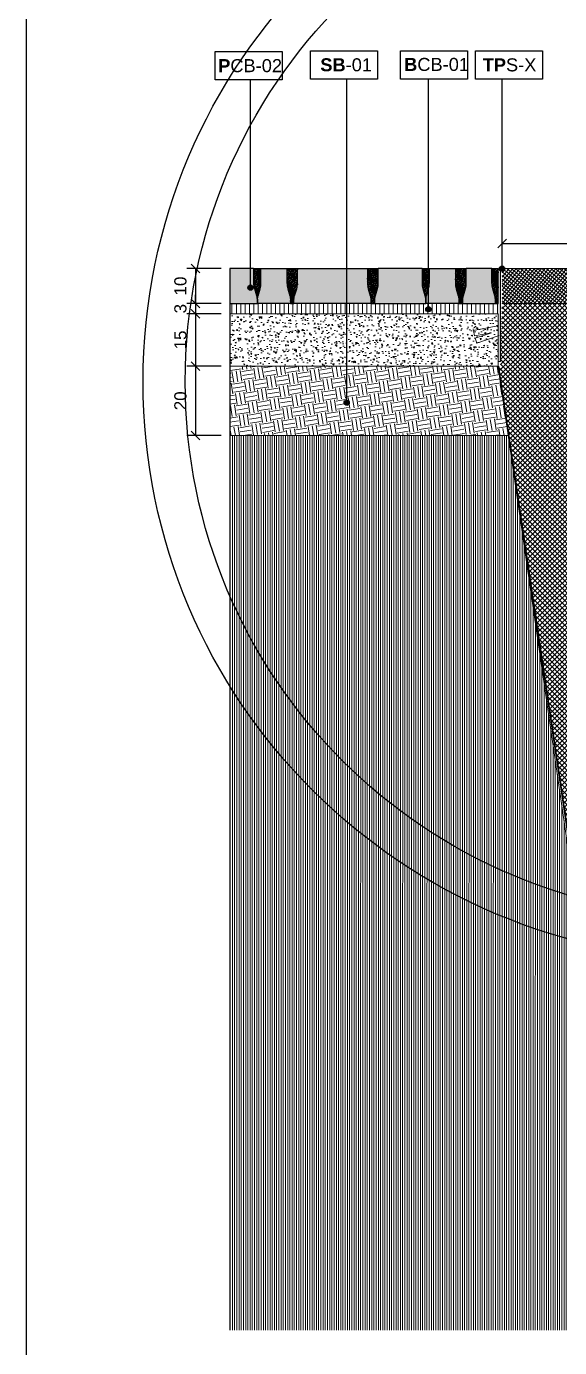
# Model space of a CAD drawing. Header units: metres. Extents: x -325 to 301, y -147 to 149.
# Drawn here: x 62.234 to 63.766, y 18.959 to 22.757 of the extents above; entities that cross this region are included whole.
import ezdxf

# ---------------------------------------------------------------- set-up
doc = ezdxf.new("R2010")
doc.units = ezdxf.units.M
doc.linetypes.add('ACAD_ISO03W100', pattern=[30, 12, -18])
doc.layers.get('Defpoints').update_dxf_attribs({"lineweight": 13})
doc.layers.add('-aux', color=50, linetype='Continuous', plot=False)
doc.layers.add('-AUX_MON', color=3, linetype='Continuous', plot=False)
doc.layers.add('0-TX-1_25', color=7, linetype='Continuous', true_color=0x3f4f7f)
doc.layers.add('EIT_3 TR sorra', color=7, linetype='Continuous', true_color=0xd8ceb0)
for name, color, linetype in [('02-L-Geotextile', 32, 'Continuous'), ('1-L- kodolé', 7, 'Continuous'), ('1-SECCIÓ', 1, 'Continuous'), ('A-KEYPLAN_HATCH', 7, 'Continuous'), ('A_TEXT_2', 7, 'Continuous'), ('EIT_3 TR terra vegetal', 45, 'Continuous')]:
    doc.layers.add(name, color=color, linetype=linetype)
for name, color, linetype, lineweight, true_color in [('03-TR-Paviment_05_Open Joint Precast Pavements', 7, 'Continuous', 5, 0xb3b3b3), ('3-TR sorra granitica', 7, 'Continuous', 0, 0xf2dac9), ('3-TR tot_u', 7, 'Continuous', 5, 0x787878)]:
    doc.layers.add(name, color=color, linetype=linetype, lineweight=lineweight, true_color=true_color)
for name, color, linetype, lineweight in [('1-CM', 7, 'Continuous', 0), ('2-metall', 5, 'Continuous', 0), ('3-TR Seleccionat', 44, 'Continuous', 0), ('3-TR Tot-u', 37, 'Continuous', 0), ('3-TR-recebo', 252, 'Continuous', 0)]:
    doc.layers.add(name, color=color, linetype=linetype, lineweight=lineweight)
doc.styles.get("Standard").update_dxf_attribs({"font": 'arial.ttf'})
doc.dimstyles.new('ISO-25', dxfattribs={"dimtxt": 0.1, "dimasz": 0.1, "dimexe": 0.1, "dimexo": 0.1, "dimgap": 0.1, "dimtad": 1, "dimdec": 0, "dimlfac": 100, "dimzin": 9, "dimtxsty": 'Standard', "dimblk": 'OBLIQUE', "dimcen": 0.1, "dimadec": 0, "dimazin": 0, "dimtfac": 1, "dimtdec": 0, "dimtmove": 0, "dimatfit": 3, "dimldrblk": 'OBLIQUE', "dimfxl": 1, "dimarcsym": 0})
pattern_1 = [(44.43254572231508, (41.79200925026089, -17.5875497860834), (0.001875725221223454, 0.006618718369032534), [0.008532812500000079, -0.001706562500000016, 0, -0.001706562500000016])]

# ---------------------------------------------------------------- blocks, each defined once
blk = doc.blocks.new('hatch keyplan 2')
at = {"layer": 'A-KEYPLAN_HATCH'}
blk.add_lwpolyline([(0, 0.005476596624248486), (0.012874798693294, 0.005476596623793739), (0.012874798693294, -2.273736754432321e-13), (0, 0)], close=True, dxfattribs=at)
blk = doc.blocks.new('hatch keyplan')
at = {"layer": 'A-KEYPLAN_HATCH'}
blk.add_blockref('hatch keyplan 2', (1.430579833341536, 0.8521467901477053), dxfattribs=at)
blk = doc.blocks.new('PCB03')
at = {"layer": 'A-KEYPLAN_HATCH'}
blk.add_blockref('hatch keyplan', (-1.42957983326266, -0.8521467901535917), dxfattribs=at)
at = {"layer": 'A_TEXT_2', "insert": (0.0002022692309803231, 0.0039881901570753), "char_height": 0.0025, "attachment_point": 1}
blk.add_mtext_dynamic_manual_height_columns('\\pi0.00139;{\\fArial|b1|i0|c0|p34;P}CB-02', width=0.01456192034901793, gutter_width=0.015, heights=[0], dxfattribs=at)
blk = doc.blocks.new('B-CB01')
at = {"layer": 'A-KEYPLAN_HATCH'}
blk.add_blockref('hatch keyplan', (-1.430579833341536, -0.8521467901477052), dxfattribs=at)
at = {"layer": 'A_TEXT_2', "insert": (-0.0007977308478921419, 0.004105509799023688), "char_height": 0.0025, "attachment_point": 1}
blk.add_mtext_dynamic_manual_height_columns('\\pi0.00152;{\\fArial|b1|i0|c0|p34;B}CB-01', width=0.01456192034901793, gutter_width=0.015, heights=[0], dxfattribs=at)
blk = doc.blocks.new('SB-01')
at = {"layer": 'A-KEYPLAN_HATCH'}
blk.add_blockref('hatch keyplan', (-1.430579833341536, -0.8521467901477053), dxfattribs=at)
at = {"layer": 'A_TEXT_2', "insert": (-0.0007977307988561444, 0.004032374434375541), "char_height": 0.0025, "attachment_point": 1}
blk.add_mtext_dynamic_manual_height_columns('\\pi0.00271;{\\fArial|b1|i0|c0|p34;SB}-01', width=0.01456192034901793, gutter_width=0.015, heights=[0], dxfattribs=at)
blk = doc.blocks.new('_Oblique')
at = {"color": 0, "lineweight": -2}
blk.add_line((-0.499999999995058, -0.4999999998130015), (0.500000000028669, 0.500000000163238), dxfattribs=at)
blk = doc.blocks.new('*D118')
at = {"layer": '0-TX-1_25', "color": 0, "lineweight": -2, "transparency": 16777216}
for p, q in [((62.7938302048072, 22.06043023546364), (62.69468914162175, 22.06043023546364)), ((62.71968914162175, 22.06043023546364), (62.71968914162175, 21.96043023461124)), ((62.79383020449148, 21.96043023461124), (62.69468914162175, 21.96043023461124))]:
    blk.add_line(p, q, dxfattribs=at)
at = {"layer": 'Defpoints', "color": 0, "transparency": 16777216}
for p in [(62.8188302048072, 22.06043023546364), (62.71968914162175, 21.96043023461124), (62.81883020449148, 21.96043023461124)]:
    blk.add_point(p, dxfattribs=at)
at = {"layer": '0-TX-1_25', "color": 0, "lineweight": -2, "transparency": 16777216, "xscale": 0.025, "yscale": 0.025, "zscale": 0.025}
for p, rotation in [((62.71968914162175, 22.06043023546364), 90), ((62.71968914162175, 21.96043023461124), 270)]:
    blk.add_blockref('_Oblique', p, dxfattribs=dict(at, rotation=rotation))
at = {"layer": '0-TX-1_25', "color": 0, "transparency": 16777216, "insert": (62.67681908705148, 22.01043023503742), "char_height": 0.035, "attachment_point": 5, "rotation": 90}
blk.add_mtext('10', dxfattribs=at)
blk = doc.blocks.new('*D119')
at = {"layer": '0-TX-1_25', "color": 0, "lineweight": -2, "transparency": 16777216}
for p, q in [((62.7938302048072, 21.96043023461124), (62.69468914160359, 21.96043023461124)), ((62.71968914160359, 21.96043023461124), (62.71968914160359, 21.98543023461124)), ((62.71968914160359, 21.96043023461124), (62.71968914160359, 21.93043043128231)), ((62.79383019713621, 21.93043043128231), (62.69468914160359, 21.93043043128231)), ((62.71968914160359, 21.93043043128231), (62.71968914160359, 21.90543043128232))]:
    blk.add_line(p, q, dxfattribs=at)
at = {"layer": 'Defpoints', "color": 0, "transparency": 16777216}
for p in [(62.8188302048072, 21.96043023461124), (62.71968914160359, 21.93043043128231), (62.81883019713621, 21.93043043128231)]:
    blk.add_point(p, dxfattribs=at)
at = {"layer": '0-TX-1_25', "color": 0, "lineweight": -2, "transparency": 16777216, "xscale": 0.025, "yscale": 0.025, "zscale": 0.025}
for p, rotation in [((62.71968914160359, 21.96043023461124), 270), ((62.71968914160359, 21.93043043128231), 90)]:
    blk.add_blockref('_Oblique', p, dxfattribs=dict(at, rotation=rotation))
at = {"layer": '0-TX-1_25', "color": 0, "transparency": 16777216, "insert": (62.67680714978912, 21.94543033294675), "char_height": 0.035, "attachment_point": 5, "rotation": 90}
blk.add_mtext('3', dxfattribs=at)
blk = doc.blocks.new('*D120')
at = {"layer": '0-TX-1_25', "color": 0, "lineweight": -2, "transparency": 16777216}
for p, q in [((62.7938302048072, 21.9304304307614), (62.69468914168393, 21.9304304307614)), ((62.71968914168393, 21.9304304307614), (62.71968914168393, 21.7804297108206)), ((62.79383024305825, 21.7804297108206), (62.69468914168393, 21.7804297108206))]:
    blk.add_line(p, q, dxfattribs=at)
at = {"layer": 'Defpoints', "color": 0, "transparency": 16777216}
for p in [(62.8188302048072, 21.9304304307614), (62.71968914168393, 21.7804297108206), (62.81883024305824, 21.7804297108206)]:
    blk.add_point(p, dxfattribs=at)
at = {"layer": '0-TX-1_25', "color": 0, "lineweight": -2, "transparency": 16777216, "xscale": 0.025, "yscale": 0.025, "zscale": 0.025}
for p, rotation in [((62.71968914168393, 21.9304304307614), 90), ((62.71968914168393, 21.7804297108206), 270)]:
    blk.add_blockref('_Oblique', p, dxfattribs=dict(at, rotation=rotation))
at = {"layer": '0-TX-1_25', "color": 0, "transparency": 16777216, "insert": (62.67681908711366, 21.85543007079098), "char_height": 0.035, "attachment_point": 5, "rotation": 90}
blk.add_mtext('15', dxfattribs=at)
blk = doc.blocks.new('POINT')
at = {"layer": '0-TX-1_25'}
h = blk.add_hatch(dxfattribs=at)
h.set_pattern_fill('ANGLE', color=256)
h.set_pattern_definition([(0, (-83.74681484067048, -12.72584030761209), (0, 6.985), [5.08, -1.905]), (90, (-83.74681484067048, -12.72584030761209), (-6.985, 4.277078946022131e-16), [5.08, -1.905])])
edge = h.paths.add_edge_path()
edge.add_arc((0, 0), 0.0075, 0, 360)
h = blk.add_hatch(color=256, dxfattribs=at)
h.dxf.hatch_style = 1
edge = h.paths.add_edge_path()
edge.add_arc((0, 0), 0.0075, 0, 360)
blk.add_circle((0, 0), 0.0075, dxfattribs=at)
blk = doc.blocks.new('*D2142')
at = {"layer": '0-TX-1_25', "color": 0, "lineweight": -2, "transparency": 16777216}
for p, q in [((63.6004471002901, 22.08543023154279), (63.6004471002901, 22.15725537229624)), ((64.86594710147453, 22.08543023154279), (64.86594710147453, 22.15725537229624)), ((63.6004471002901, 22.13225537229624), (64.86594710147453, 22.13225537229624))]:
    blk.add_line(p, q, dxfattribs=at)
at = {"layer": 'Defpoints', "color": 0, "transparency": 16777216}
for p in [(64.86594710147453, 22.13225537229624), (63.6004471002901, 22.06043023154279), (64.86594710147453, 22.06043023154279)]:
    blk.add_point(p, dxfattribs=at)
at = {"layer": '0-TX-1_25', "color": 0, "lineweight": -2, "transparency": 16777216, "xscale": 0.025, "yscale": 0.025, "zscale": 0.025, "rotation": 180}
blk.add_blockref('_Oblique', (63.6004471002901, 22.13225537229624), dxfattribs=at)
at = {"layer": '0-TX-1_25', "color": 0, "lineweight": -2, "transparency": 16777216, "xscale": 0.025, "yscale": 0.025, "zscale": 0.025}
blk.add_blockref('_Oblique', (64.86594710147453, 22.13225537229624), dxfattribs=at)
at = {"layer": '0-TX-1_25', "color": 0, "transparency": 16777216, "insert": (64.23319710088231, 22.17610428089106), "char_height": 0.035, "attachment_point": 5}
blk.add_mtext('%%C150/200/300 cm', dxfattribs=at)
blk = doc.blocks.new('PROFIL 150x1')
at = {"layer": '2-metall'}
blk.add_hatch(color=256, dxfattribs=at).paths.add_polyline_path([(-0.001601699274027979, 0.1500914678908742), (-0.0015560155734331, 0.003040451556444168), (-0.001541800043458608, -0.04672571921701518), (-0.006541800397352304, -0.04672571898417743), (-0.006601699627927005, 0.1500914678908956)])
blk.add_line((-0.006556021049611616, 2.32823538226512e-10), (-0.006556021049611616, 2.32823538226512e-10), dxfattribs=at)
for points in [[(-0.006541800397352304, -0.04672571898417743), (-0.001541800043458608, -0.04672571921701518), (-0.006541800397352304, -0.04672571898417743), (-0.006601699627927005, 0.1500914678908956), (-0.001601699274027979, 0.1500914678908742)], [(-0.0008637240705837712, 0.02882705953712161), (0.0511783968806423, 0.01924550171284523), (0.04907760591341059, 0.007835078885953806), (0.0130003770147642, 0.01447731517296091), (0.04728103350244339, 0.002497628843819655), (0.0437456612100604, -0.007619071064567606), (-0.003682120152738833, 0.008339710580607118)]]:
    blk.add_lwpolyline(points, dxfattribs=at)
blk = doc.blocks.new('*D2828')
at = {"layer": '0-TX-1_25', "color": 0, "lineweight": -2, "transparency": 16777216}
for p, q in [((62.79383020480721, 21.78042971082059), (62.69468914168402, 21.78042971082059)), ((62.71968914168401, 21.78042971082059), (62.71968914168401, 21.5804297108206)), ((62.79383025580835, 21.5804297108206), (62.69468914168402, 21.5804297108206))]:
    blk.add_line(p, q, dxfattribs=at)
at = {"layer": 'Defpoints', "color": 0, "transparency": 16777216}
for p in [(62.81883020480721, 21.78042971082059), (62.71968914168401, 21.5804297108206), (62.81883025580835, 21.5804297108206)]:
    blk.add_point(p, dxfattribs=at)
at = {"layer": '0-TX-1_25', "color": 0, "lineweight": -2, "transparency": 16777216, "xscale": 0.025, "yscale": 0.025, "zscale": 0.025}
for p, rotation in [((62.71968914168401, 21.78042971082059), 90), ((62.71968914168401, 21.5804297108206), 270)]:
    blk.add_blockref('_Oblique', p, dxfattribs=dict(at, rotation=rotation))
at = {"layer": '0-TX-1_25', "color": 0, "transparency": 16777216, "insert": (62.67681908711375, 21.68042971082057), "char_height": 0.035, "attachment_point": 5, "rotation": 90}
blk.add_mtext('20', dxfattribs=at)

msp = doc.modelspace()

# ---------------------------------------------------------------- hatches: boundary and pattern name
at = {"layer": '03-TR-Paviment_05_Open Joint Precast Pavements'}
h = msp.add_hatch(color=256, dxfattribs=at)
h.dxf.hatch_style = 1
h.paths.add_polyline_path([(62.88775932299299, 22.01846088298458), (62.88775932392431, 22.05958615678225), (62.88696211645706, 22.05958615724791), (62.88696211692272, 22.06043023445505), (62.81883020480717, 22.06043023546363), (62.81883020480717, 21.96043023461123), (62.89709605983796, 21.96043023436413, 0.112806724502897), (62.89591937689251, 21.98197090055202), (62.88997273803113, 22.00271063450115, -0.06992253046450912)])
h = msp.add_hatch(color=256, dxfattribs=at)
h.dxf.hatch_style = 1
edge = h.paths.add_edge_path()
edge.add_line((62.89779476285307, 21.96043023482758), (62.89779476145608, 21.96862601318259))
edge.add_arc((62.94621232473107, 21.96862601215219), 0.04841756327498815, 164.000979654272, 179.9999987806614, ccw=False)
edge.add_line((62.8996701475638, 21.98197090548325), (62.90561678842036, 22.0027106405874))
edge.add_arc((62.8506856161949, 22.01846088141977), 0.05714458651824073, 344.0009824426762, 360.0000015689578)
edge.add_line((62.90783020271314, 22.01846088298458), (62.9078302031788, 22.05958615724791))
edge.add_line((62.9078302031788, 22.05958615724791), (62.90862740831776, 22.05958615817923))
edge.add_line((62.90862740831776, 22.05958615817923), (62.90862740738643, 22.06043023398939))
edge.add_line((62.90862740738643, 22.06043023398939), (62.98192520229472, 22.06043023445505))
edge.add_line((62.98192520229472, 22.06043023445505), (62.98192520229472, 22.05958615631658))
edge.add_line((62.98192520229472, 22.05958615631658), (62.98272240836499, 22.0595861609732))
edge.add_line((62.98272240836499, 22.0595861609732), (62.98272240743367, 22.01846088345025))
edge.add_arc((63.03986699560868, 22.0184608816526), 0.05714458817501369, 179.9999981975956, 195.9990173238789)
edge.add_line((62.98493582172645, 22.0027106405874), (62.99088246165169, 21.9819709012923))
edge.add_arc((62.94434029584904, 21.96862601124783), 0.04841755144470695, 1.1874292908942152e-06, 15.999020313817823, ccw=False)
edge.add_line((62.99275784729375, 21.96862601225126), (62.99275784636242, 21.96043023389626))
edge.add_line((62.99275784636242, 21.96043023389626), (62.89779476285307, 21.96043023482758))
h = msp.add_hatch(color=256, dxfattribs=at)
h.dxf.hatch_style = 1
edge = h.paths.add_edge_path()
edge.add_line((63.00275784800155, 21.96043023389626), (63.00275784707023, 21.96862601271692))
edge.add_arc((63.05117540514205, 21.96862601264482), 0.04841755807181869, 164.000980788278, 179.9999999146681, ccw=False)
edge.add_line((63.00463323271228, 21.98197090362061), (63.01057987310318, 22.00271063872475))
edge.add_arc((62.95564869471627, 22.018460883802), 0.05714459361101382, 344.0009800541356, 359.9999991804183)
edge.add_line((63.01279328832729, 22.01846088298458), (63.01279328832729, 22.05958615724791))
edge.add_line((63.01279328832729, 22.05958615724791), (63.01359049346624, 22.05958615724791))
edge.add_line((63.01359049346624, 22.05958615724791), (63.01359049346624, 22.06043023305807))
edge.add_line((63.01359049346624, 22.06043023305807), (63.21316194277583, 22.06043023398939))
edge.add_line((63.21316194277583, 22.06043023398939), (63.21316194277583, 22.05958615678225))
edge.add_line((63.21316194277583, 22.05958615678225), (63.21395914838044, 22.05958616050754))
edge.add_line((63.21395914838044, 22.05958616050754), (63.21395914791478, 22.01846088391591))
edge.add_arc((63.27110373917052, 22.01846087999582), 0.05714459125574236, 179.9999960695394, 195.9990151958225)
edge.add_line((63.2161725617419, 22.00271064012173), (63.22211920166714, 21.98197090082664))
edge.add_arc((63.17557703420771, 21.96862601054934), 0.04841755310148652, 9.119049195760454e-07, 15.999020038293224, ccw=False)
edge.add_line((63.22399458730919, 21.96862601131994), (63.22399458730919, 21.96043023296494))
edge.add_line((63.22399458730919, 21.96043023296494), (63.00275784800155, 21.96043023389626))
h = msp.add_hatch(color=256, dxfattribs=at)
h.dxf.hatch_style = 1
edge = h.paths.add_edge_path()
edge.add_line((63.38155662896438, 21.96043023110229), (63.38155662896438, 21.96862600992296))
edge.add_arc((63.33313907563006, 21.96862600749558), 0.04841755333431769, 2.872484767749733e-06, 15.999021998873)
edge.add_line((63.37968124285666, 21.98197089942965), (63.37373460339708, 22.00271063546512))
edge.add_arc((63.42866578248248, 22.01846087557204), 0.05714459291252155, 179.9999958360929, 195.9990149623758, ccw=False)
edge.add_line((63.37152118956996, 22.01846087972496), (63.37152119050128, 22.05958615352262))
edge.add_line((63.37152119050128, 22.05958615352262), (63.37072398303403, 22.05958615398828))
edge.add_line((63.37072398303403, 22.05958615398828), (63.37072398349969, 22.06043023119543))
edge.add_line((63.37072398349969, 22.06043023119543), (63.24489811178623, 22.06043023305807))
edge.add_line((63.24489811178623, 22.06043023305807), (63.24489811318321, 22.05958615398828))
edge.add_line((63.24489811318321, 22.05958615398828), (63.24410090711294, 22.05958615864489))
edge.add_line((63.24410090711294, 22.05958615864489), (63.24410090711294, 22.01846088205326))
edge.add_arc((63.18695631823943, 22.01846088522595), 0.05714458887350569, 344.000977692632, 359.99999681891524, ccw=False)
edge.add_line((63.24188749142317, 22.00271063919041), (63.23594085242925, 21.98197090082664))
edge.add_arc((63.28248302273659, 21.96862600677012), 0.04841755688070742, 164.0009765915965, 179.9999957179843)
edge.add_line((63.23406546585588, 21.96862601038862), (63.23406546632154, 21.96043023156795))
edge.add_line((63.23406546632154, 21.96043023156795), (63.38155662896438, 21.96043023110229))
h = msp.add_hatch(color=256, dxfattribs=at)
h.dxf.hatch_style = 1
edge = h.paths.add_edge_path()
edge.add_line((63.38155662896438, 21.96043022970531), (63.38155662896438, 21.96862600992296))
edge.add_arc((63.42997418869297, 21.96862601008368), 0.04841755972859829, 164.0009810638025, 180.0000001901923, ccw=False)
edge.add_line((63.38343201460643, 21.9819709012923), (63.38937865406601, 22.00271063546512))
edge.add_arc((63.33444747710305, 22.01846087865276), 0.05714459172140343, 344.0009814818517, 360.0000006081346)
edge.add_line((63.39159206882445, 22.01846087925929), (63.39159206975577, 22.05958615398828))
edge.add_line((63.39159206975577, 22.05958615398828), (63.39238927442906, 22.05958615398828))
edge.add_line((63.39238927442906, 22.05958615398828), (63.39238927489473, 22.06043022979844))
edge.add_line((63.39238927489473, 22.06043022979844), (63.46568706887169, 22.06043023072976))
edge.add_line((63.46568706887169, 22.06043023072976), (63.46568706887169, 22.05958615352262))
edge.add_line((63.46568706887169, 22.05958615352262), (63.46648427401064, 22.05958615631658))
edge.add_line((63.46648427401064, 22.05958615631658), (63.4664842744763, 22.01846087925929))
edge.add_arc((63.52362885957059, 22.01846087958409), 0.05714458509429221, 180.000000325652, 195.9990194519336)
edge.add_line((63.46869768923474, 22.00271063732777), (63.47464432915999, 21.98197089803267))
edge.add_arc((63.42810216004377, 21.96862600752254), 0.0484175547582661, 6.363804914144566e-07, 15.999019762768683, ccw=False)
edge.add_line((63.47651971480204, 21.96862600806031), (63.47651971387072, 21.96043022970531))
edge.add_line((63.47651971387072, 21.96043022970531), (63.38155662896438, 21.96043022970531))
h = msp.add_hatch(color=256, dxfattribs=at)
h.dxf.hatch_style = 1
edge = h.paths.add_edge_path()
edge.add_line((63.5814827990192, 21.96043022970531), (63.58148279948486, 21.96862601131994))
edge.add_arc((63.53306524330264, 21.96862601267178), 0.04841755618221556, 359.9999984002807, 375.9990175266685)
edge.add_line((63.57960741430847, 21.98197090175796), (63.57366077345191, 22.00271063639644))
edge.add_arc((63.62859194852525, 22.01846088100804), 0.05714459029745467, 180.000001286475, 195.9990204127581, ccw=False)
edge.add_line((63.5714473582278, 22.01846087972496), (63.5714473582278, 22.05958615398828))
edge.add_line((63.5714473582278, 22.05958615398828), (63.57065015215753, 22.0595861549196))
edge.add_line((63.57065015215753, 22.0595861549196), (63.57065015308885, 22.06043023166109))
edge.add_line((63.57065015308885, 22.06043023166109), (63.4973523577149, 22.06043023072976))
edge.add_line((63.4973523577149, 22.06043023072976), (63.49735235957755, 22.05958615259129))
edge.add_line((63.49735235957755, 22.05958615259129), (63.49655515397293, 22.05958615631658))
edge.add_line((63.49655515397293, 22.05958615631658), (63.4965551544386, 22.01846087925929))
edge.add_arc((63.43941056579792, 22.0184608807752), 0.05714458864067497, 344.00097935379506, 359.9999984800783, ccw=False)
edge.add_line((63.49434173921449, 22.00271063639644), (63.48839509882359, 21.98197089849833))
edge.add_arc((63.53493727029507, 21.96862601272571), 0.04841755571655446, 164.000986394491, 180.0000055208787)
edge.add_line((63.48651971457852, 21.96862600806031), (63.48651971457852, 21.96043022970531))
edge.add_line((63.48651971457852, 21.96043022970531), (63.5814827990192, 21.96043022970531))
at = {"layer": '3-TR Seleccionat'}
h = msp.add_hatch(dxfattribs=at)
h.set_pattern_fill('ANSI31', color=256, scale=0.002, angle=225, style=0)
h.set_pattern_definition([(270, (441139.7760177886, -650815.0060031248), (-0.00635, -1.734723475976807e-18), [])])
h.paths.add_polyline_path([(64.8079300394395, 19.00873812584505), (64.60834199929445, 19.96043023154279), (63.85255220055002, 19.96043023154279), (63.61945598668057, 21.58042991498475), (62.81883020480718, 21.58042971085115), (62.81883020480723, 19.0087381265639)])
h.paths.add_polyline_path([(64.84231306043449, 21.58043021274953), (64.60834199929445, 19.96043023154279), (64.80920793470463, 19.00873812625365), (65.81883016015794, 19.0087381261553), (65.81883024945647, 21.58043043076142)])
at = {"layer": '3-TR sorra granitica'}
h = msp.add_hatch(dxfattribs=at)
h.set_pattern_fill('LINE', color=256, scale=0.09999999999999998, angle=54.35352778411538, style=0)
h.set_pattern_definition([(90.00000002286349, (86.08728029368771, 230.1160788011444), (-0.0125, -4.988090669677536e-12), [])])
h.paths.add_polyline_path([(63.58972873320999, 21.93043023735067), (63.58944709761394, 21.96043040945057), (62.81883020480723, 21.96043043152387), (62.81883020480723, 21.9304304307614)])
at = {"layer": '3-TR Tot-u'}
h = msp.add_hatch(dxfattribs=at)
h.set_pattern_fill('EARTH', color=256, scale=0.005, angle=-80.8247561036608)
h.set_pattern_definition([(279.1752438963392, (-119.1684532301447, -20.30317331809101), (0.03640645211205976, -0.02628108149624554), [0.03175, -0.03175]), (279.1752438963392, (-119.1566993175931, -20.30127481110055), (0.03640645211205976, -0.02628108149624554), [0.03175, -0.03175]), (279.1752438963392, (-119.1449454050416, -20.29937630411008), (0.03640645211205976, -0.02628108149624554), [0.03175, -0.03175]), (9.175243896339197, (-119.1403945985276, -20.30266143929711), (0.02628108149624554, 0.03640645211205976), [0.03175, -0.03175]), (9.175243896339197, (-119.1384960915371, -20.31441535184867), (0.02628108149624554, 0.03640645211205976), [0.03175, -0.03175]), (9.175243896339197, (-119.1365975845466, -20.32616926440023), (0.02628108149624554, 0.03640645211205976), [0.03175, -0.03175])])
h.paths.add_polyline_path([(63.61945598668057, 21.58042991498475), (63.58972877146094, 21.78042990740414), (62.81883019206103, 21.78042971082058), (62.81883024305827, 21.58042971082059)])
at = {"layer": '3-TR tot_u'}
h = msp.add_hatch(dxfattribs=at)
h.set_pattern_fill('AR-CONC', color=256, scale=0.0002, angle=90.26641431039367)
h.set_pattern_definition([(140.2664143103937, (-10.456954942572, 1.263287430637931), (0.003018358551071247, 0.03645136258436954), [0.00381, -0.04191]), (85.26641431039367, (-10.456954942572, 1.263287430637931), (-0.03817818106754276, -0.007226282933233686), [0.003048, -0.033528116834]), (190.7178590103937, (-10.45670341337305, 1.266325034433425), (-0.03515982095845395, 0.02922507956224307), [0.00323800176, -0.03561804892000001]), (136.4506143103937, (-10.46711483273901, 1.263240188770155), (0.00815628255818146, 0.05425431968784703), [0.005715, -0.062865]), (186.9019719203937, (-10.46643514797266, 1.267761378037235), (-0.04970546584793135, 0.04725021761608914), [0.004857004628, -0.053427121632]), (81.45056548039366, (-10.46711483273901, 1.263240188770155), (-0.04970546584550613, 0.04725021761879526), [0.004571993414, -0.050291946384]), (111.2664143103937, (-10.46459848113115, 1.268331944320607), (0.02031182351307306, 0.03041765279537408), [0.00381, -0.04191]), (56.2664143103937, (-10.46459848113115, 1.268331944320607), (-0.03689466829018208, 0.01218898497184377), [0.003048, -0.033528]), (161.7178593103937, (-10.46290582916151, 1.270866748719119), (-0.01658284496692729, 0.04260663769872181), [0.003238001759999999, -0.03561798751999998]), (127.7664143103937, (-10.456954942572, 1.263287430637931), (-0.01691369723239765, 0.0005390813352213942), [0, -0.0331216, 0, -0.034036, 0, -0.033655]), (97.76641431039367, (-10.456954942572, 1.263287430637931), (-0.02009803784807661, 0.01327062430379522), [0, -0.0194056, 0, -0.0323596, 0, -0.012827]), (57.76641431039366, (-10.45690226788943, 1.251959153101701), (0.001019642850235293, 0.02712315336894964), [0, -0.0127, 0, -0.039624, 0, -0.052578]), (47.76641431039366, (-10.45687864695554, 1.246879208018193), (-0.005222997154178432, 0.02960187044262312), [0, -0.01651, 0, -0.0263144, 0, -0.037338])])
h.paths.add_polyline_path([(62.81883020480723, 21.9304304312823), (63.56849508330317, 21.93042990198943), (63.58972873320999, 21.93043023735067), (63.5891446099709, 21.78042990725518), (62.81883020480718, 21.78042971082058)])
at = {"layer": '3-TR-recebo'}
h = msp.add_hatch(dxfattribs=at)
h.set_pattern_fill('_USER', color=256, scale=0.007999999999999995, angle=230.5314970636029, style=0, double=1, pattern_type=0)
h.set_pattern_definition([(230.5314970636029, (67.64518486172574, 21.96420995558411), (0.006175793091558681, -0.005085231527694297), []), (320.5314970636028, (67.64518486172574, 21.96420995558411), (0.005085231527694298, 0.00617579309155868), [])])
h.paths.add_polyline_path([(63.6004471002901, 22.06043023154279), (63.6004471002901, 21.96043023154279), (64.86081256095257, 21.96127448737074), (64.86044709955436, 22.06043023154279)])
at = {"layer": 'EIT_3 TR sorra'}
h = msp.add_hatch(dxfattribs=at)
h.set_pattern_fill('ANSI36', color=256, scale=0.00107500000000001, angle=-0.5674542776849184, style=0, double=1)
h.set_pattern_definition(pattern_1)
edge = h.paths.add_edge_path()
edge.add_line((62.89779476099042, 21.96042673771132), (62.89779476192174, 21.96862251606632))
edge.add_arc((62.94621231432557, 21.96862252026594), 0.04841755240382657, 164.0009858435801, 180.0000049696917, ccw=False)
edge.add_line((62.89967014616681, 21.98196740557302), (62.90561678562639, 22.00270714393679))
edge.add_arc((62.85068561031999, 22.01845738689163), 0.05714459006485122, 344.0009812484369, 360.000000374656)
edge.add_line((62.90783020038484, 22.0184573872653), (62.90783019991917, 22.05958615817923))
edge.add_line((62.90783019991917, 22.05958615817923), (62.88775932019902, 22.05958615631658))
edge.add_line((62.88775932019902, 22.05958615631658), (62.88775932252733, 22.01845738679964))
edge.add_arc((62.94490391567258, 22.01845738430348), 0.05714459314525305, 179.9999974972416, 195.9990166235524)
edge.add_line((62.88997273682011, 22.0027071425398), (62.89591937721102, 21.98196740371037))
edge.add_arc((62.84937721780211, 21.96862251625393), 0.04841754458529162, 3.2903921010074555e-07, 15.999019455251073, ccw=False)
edge.add_line((62.89779476238741, 21.96862251653198), (62.89779476145608, 21.96042673724565))
h = msp.add_hatch(dxfattribs=at)
h.set_pattern_fill('ANSI36', color=256, scale=0.00107500000000001, angle=-0.5674542776849184, style=0, double=1)
h.set_pattern_definition(pattern_1)
edge = h.paths.add_edge_path()
edge.add_line((62.99275784729375, 21.96042673584867), (63.00275784520758, 21.96042673584867))
edge.add_line((63.00275784520758, 21.96042673584867), (63.00275784660457, 21.96862251420367))
edge.add_arc((63.051175400898, 21.96862251697934), 0.04841755429343672, 164.0009841585246, 180.0000032846361, ccw=False)
edge.add_line((63.0046332313153, 21.98196740417603), (63.01057987124054, 22.00270714347113))
edge.add_arc((62.95564869901486, 22.01845738430353), 0.05714458651846128, 344.0009824427063, 360.0000015689258)
edge.add_line((63.01279328553332, 22.01845738586832), (63.01279328553332, 22.05958615771356))
edge.add_line((63.01279328553332, 22.05958615771356), (62.98272240650235, 22.05958615678224))
edge.add_line((62.98272240650235, 22.05958615678224), (62.98272240789933, 22.01845738540266))
edge.add_arc((63.0398669993878, 22.01845738313933), 0.05714459148847344, 179.9999977306882, 195.9990168569992)
edge.add_line((62.98493582219211, 22.00270714160848), (62.99088246165169, 21.98196740371037))
edge.add_arc((62.94434030081884, 21.96862251436432), 0.04841754647490105, 2.0140907963650534e-06, 15.999021140302602, ccw=False)
edge.add_line((62.99275784729375, 21.96862251606632), (62.99275784729375, 21.96042673584867))
edge.add_line((62.99275784729375, 21.96042673584867), (63.00275784520758, 21.96042673584867))
h = msp.add_hatch(dxfattribs=at)
h.set_pattern_fill('ANSI36', color=256, scale=0.00107500000000001, angle=-0.5674542776849184, style=0, double=1)
h.set_pattern_definition(pattern_1)
edge = h.paths.add_edge_path()
edge.add_line((63.2240654660794, 21.96042674236793), (63.23406546492456, 21.96042674283359))
edge.add_line((63.23406546492456, 21.96042674283359), (63.23406546539022, 21.96862252072293))
edge.add_arc((63.28248301849253, 21.96862251995221), 0.04841755310231832, 164.0009799618446, 179.9999990879563, ccw=False)
edge.add_line((63.23594085103227, 21.98196741022963), (63.24188749095751, 22.00270714999039))
edge.add_arc((63.186956318499, 22.01845738916601), 0.05714458628563054, 344.0009841038694, 360.0000032300888)
edge.add_line((63.24410090478463, 22.01845739238757), (63.24410090525028, 22.05958615911055))
edge.add_line((63.24410090525028, 22.05958615911055), (63.21403002715063, 22.05958615817923))
edge.add_line((63.21403002715063, 22.05958615817923), (63.21403002715064, 22.01845739192191))
edge.add_arc((63.271174617448, 22.01845739320498), 0.05714459029735509, 180.0000012864607, 195.9990204127719)
edge.add_line((63.21624344237475, 22.0027071485934), (63.22219008136867, 21.98196740976397))
edge.add_arc((63.17564791745509, 21.96862251829548), 0.04841755002128424, 3.423621876663674e-06, 15.999022549835672, ccw=False)
edge.add_line((63.22406546747638, 21.96862252118859), (63.2240654660794, 21.96042674236793))
edge.add_line((63.2240654660794, 21.96042674236793), (63.23406546492456, 21.96042674283359))
h = msp.add_hatch(dxfattribs=at)
h.set_pattern_fill('ANSI36', color=256, scale=0.00107500000000001, angle=-0.5674542776849184, style=0, double=1)
h.set_pattern_definition(pattern_1)
edge = h.paths.add_edge_path()
edge.add_line((63.38155662756739, 21.96042673445169), (63.38155662849871, 21.96862251280669))
edge.add_arc((63.42997418090254, 21.96862251700631), 0.04841755240382657, 164.0009858435801, 180.0000049696917, ccw=False)
edge.add_line((63.38343201274378, 21.98196740231339), (63.38937865220336, 22.00270714067716))
edge.add_arc((63.33444747689695, 22.018457383632), 0.05714459006485122, 344.0009812484369, 360.000000374656)
edge.add_line((63.39159206696181, 22.01845738400567), (63.39159206649606, 22.0595861549196))
edge.add_line((63.39159206649606, 22.0595861549196), (63.37152118677591, 22.05958615305696))
edge.add_line((63.37152118677591, 22.05958615305696), (63.3715211891043, 22.01845738354001))
edge.add_arc((63.42866578224955, 22.01845738104386), 0.05714459314525305, 179.9999974972416, 195.9990166235524)
edge.add_line((63.37373460339708, 22.00270713928018), (63.37968124378799, 21.98196740045074))
edge.add_arc((63.33313908437908, 21.9686225129943), 0.04841754458529162, 3.2903921010074555e-07, 15.999019455251073, ccw=False)
edge.add_line((63.38155662896438, 21.96862251327235), (63.38155662803305, 21.96042673398603))
h = msp.add_hatch(dxfattribs=at)
h.set_pattern_fill('ANSI36', color=256, scale=0.00107500000000001, angle=-0.5674542776849184, style=0, double=1)
h.set_pattern_definition(pattern_1)
edge = h.paths.add_edge_path()
edge.add_line((63.47651971293939, 21.96042673026074), (63.48651971085323, 21.96042672932941))
edge.add_line((63.48651971085323, 21.96042672932941), (63.48651971225021, 21.96862250861574))
edge.add_arc((63.53493726820043, 21.96862251162424), 0.04841755595021633, 164.000984434049, 180.0000035601602, ccw=False)
edge.add_line((63.48839509696094, 21.98196739905376), (63.49434173595486, 22.00270713648621))
edge.add_arc((63.43941056064845, 22.01845737944105), 0.05714459006485122, 344.0009812484369, 360.000000374656)
edge.add_line((63.49655515071331, 22.01845737981472), (63.49655515117898, 22.05958615678224))
edge.add_line((63.49655515117898, 22.05958615678224), (63.46648427261367, 22.05958615585092))
edge.add_line((63.46648427261367, 22.05958615585092), (63.46648427307932, 22.0184573788834))
edge.add_arc((63.5236288664574, 22.01845737804402), 0.05714459337808365, 179.9999991584045, 195.9990182847154)
edge.add_line((63.46869768783776, 22.00270713462356), (63.474644327763, 21.98196739765677))
edge.add_arc((63.4281021636166, 21.96862250784506), 0.04841754978845337, 1.4630419968852948e-06, 15.999020589255679, ccw=False)
edge.add_line((63.47651971340505, 21.9686225090814), (63.47651971293939, 21.96042673026074))
edge.add_line((63.47651971293939, 21.96042673026074), (63.48651971085323, 21.96042672932941))
h = msp.add_hatch(dxfattribs=at)
h.set_pattern_fill('ANSI36', color=256, scale=0.00107500000000001, angle=-0.5674542776849184, style=0, double=1)
h.set_pattern_definition(pattern_1)
edge = h.paths.add_edge_path()
edge.add_line((63.5814827990192, 21.96042672979507), (63.5894470980796, 21.96042673026074))
edge.add_line((63.5894470980796, 21.96042673026074), (63.58944709807959, 22.05958615375544))
edge.add_line((63.58944709807959, 22.05958615375544), (63.57144735915911, 22.0595861542211))
edge.add_line((63.57144735915911, 22.0595861542211), (63.57144735915912, 22.0184573788834))
edge.add_arc((63.62859194448614, 22.01845738086496), 0.05714458532701631, 180.0000019868009, 195.9990211131125)
edge.add_line((63.57366077438323, 22.00270713695187), (63.57960741430847, 21.98196739812244))
edge.add_arc((63.53306525181885, 21.96862250854355), 0.0484175481316738, 1.7385663113600458e-06, 15.999020864780277, ccw=False)
edge.add_line((63.58148279995052, 21.96862251001272), (63.5814827990192, 21.96042672979507))
edge.add_line((63.5814827990192, 21.96042672979507), (63.5894470980796, 21.96042673026074))
at = {"layer": 'EIT_3 TR terra vegetal'}
h = msp.add_hatch(dxfattribs=at)
h.set_pattern_fill('_USER', color=256, scale=0.01, angle=45.00000000000005, style=0, double=1, pattern_type=0)
h.set_pattern_definition([(45.00000000000005, (-205.1398111369926, 53.83832051372156), (-0.007071067811865481, 0.007071067811865469), []), (135.0000000000001, (-205.1398111369926, 53.83832051372156), (-0.00707106781186547, -0.007071067811865481), [])])
h.paths.add_polyline_path([(63.58972877146094, 21.78042990740408), (63.83051917568791, 20.16043023154279), (64.63102789414536, 20.16043023154279), (64.87219005368169, 21.7806082015363), (64.8633631609166, 21.78043021837833), (64.86044709955436, 21.96075119508767), (64.72623388537994, 21.96043023154279), (63.86124338833685, 21.960430231518), (63.6004471002901, 21.96042672909657), (63.5955641365703, 21.78042990889219)])

# ---------------------------------------------------------------- linework, layer by layer
at = {"layer": '-aux'}
msp.add_lwpolyline([(62.23447743480324, 3.456691224966903), (62.23447743480324, 133.4566912249669)], dxfattribs=at)
for points in [[(62.89779476145608, 21.96042673724565), (62.89779476099042, 21.96042673771132), (62.89779476192174, 21.96862251606632, -0.06992251114754273), (62.89967014616681, 21.98196740557302), (62.90561678562639, 22.00270714393679, 0.06992251114800961), (62.90783020038484, 22.0184573872653), (62.90783019991917, 22.05958615817923), (62.88775932019902, 22.05958615631658), (62.88775932252733, 22.01845738679964, 0.0699225111484148), (62.88997273682011, 22.0027071425398), (62.89591937721102, 21.98196740371037, -0.06992251114798485), (62.89779476238741, 21.96862251653198), (62.89779476145608, 21.96042673724565), (62.89779476099042, 21.96042673771132)], [(62.99275784729375, 21.96042673584867), (63.00275784520758, 21.96042673584867), (63.00275784660457, 21.96862251420367, -0.06992251114754273), (63.0046332313153, 21.98196740417603), (63.01057987124054, 22.00270714347113, 0.06992251114800961), (63.01279328553332, 22.01845738586832), (63.01279328553332, 22.05958615771356), (62.98272240650235, 22.05958615678224), (62.98272240789933, 22.01845738540266, 0.0699225111484148), (62.98493582219211, 22.00270714160848), (62.99088246165169, 21.98196740371037, -0.06992251114798485), (62.99275784729375, 21.96862251606632), (62.99275784729375, 21.96042673584867), (63.00275784520758, 21.96042673584867)], [(63.2240654660794, 21.96042674236793), (63.23406546492456, 21.96042674283359), (63.23406546539022, 21.96862252072293, -0.06992251114754273), (63.23594085103227, 21.98196741022963), (63.24188749095751, 22.00270714999039, 0.06992251114800961), (63.24410090478463, 22.01845739238757), (63.24410090525028, 22.05958615911055), (63.21403002715063, 22.05958615817923), (63.21403002715064, 22.01845739192191, 0.0699225111484148), (63.21624344237475, 22.0027071485934), (63.22219008136867, 21.98196740976397, -0.06992251114798485), (63.22406546747638, 21.96862252118859), (63.2240654660794, 21.96042674236793), (63.23406546492456, 21.96042674283359)], [(63.38155662803305, 21.96042673398603), (63.38155662756739, 21.96042673445169), (63.38155662849871, 21.96862251280669, -0.06992251114754273), (63.38343201274378, 21.98196740231339), (63.38937865220336, 22.00270714067716, 0.06992251114800961), (63.39159206696181, 22.01845738400567), (63.39159206649606, 22.0595861549196), (63.37152118677591, 22.05958615305696), (63.3715211891043, 22.01845738354001, 0.0699225111484148), (63.37373460339708, 22.00270713928018), (63.37968124378799, 21.98196740045074, -0.06992251114798485), (63.38155662896438, 21.96862251327235), (63.38155662803305, 21.96042673398603), (63.38155662756739, 21.96042673445169)], [(63.47651971293939, 21.96042673026074), (63.48651971085323, 21.96042672932941), (63.48651971225021, 21.96862250861574, -0.06992251114754273), (63.48839509696094, 21.98196739905376), (63.49434173595486, 22.00270713648621, 0.06992251114800961), (63.49655515071331, 22.01845737981472), (63.49655515117898, 22.05958615678224), (63.46648427261367, 22.05958615585092), (63.46648427307932, 22.0184573788834, 0.0699225111484148), (63.46869768783776, 22.00270713462356), (63.474644327763, 21.98196739765677, -0.06992251114798485), (63.47651971340505, 21.9686225090814), (63.47651971293939, 21.96042673026074), (63.48651971085323, 21.96042672932941)], [(63.5814827990192, 21.96042672979507), (63.5894470980796, 21.96042673026074), (63.58944709807959, 22.05958615375544), (63.57144735915911, 22.0595861542211), (63.57144735915912, 22.0184573788834, 0.0699225111484148), (63.57366077438323, 22.00270713695187), (63.57960741430847, 21.98196739812244, -0.06992251114798485), (63.58148279995052, 21.96862251001272), (63.5814827990192, 21.96042672979507), (63.5894470980796, 21.96042673026074)]]:
    msp.add_lwpolyline(points, format="xyb", dxfattribs=at)
at = {"layer": '-AUX_MON'}
for radius in [1.660836223737217, 1.540138442924032]:
    msp.add_circle((64.23044709992696, 21.73543032151288), radius, dxfattribs=at)
at = {"layer": '0-TX-1_25'}
for points in [[(62.87793837452453, 22.00571144433403), (62.87793837452454, 22.60469294267345)], [(63.15428637519356, 21.67480740853722), (63.15428637519356, 22.60469294267345)], [(63.38876039239208, 21.94364344203038), (63.38876039239209, 22.60469294267345)], [(63.6004471002901, 22.06043023154279), (63.6004471002901, 22.60469294267345)]]:
    msp.add_lwpolyline(points, dxfattribs=at)
at = {"layer": '02-L-Geotextile', "linetype": 'ACAD_ISO03W100', "ltscale": 0.002, "const_width": 0.005}
msp.add_lwpolyline([(63.58972877146094, 21.78042990740414), (63.83051917568792, 20.16043023154279)], dxfattribs=at)
at = {"layer": '1-CM'}
msp.add_line((62.81883020480718, 21.58042971082058), (63.61945598668057, 21.58042991498475), dxfattribs=at)
for points in [[(64.86044709955436, 22.06043023154279), (63.6004471002901, 22.06043023154279)], [(63.58944709761403, 21.96042672914972), (63.58944709761394, 21.96043040945057), (62.81883020480723, 21.96043043152387), (62.81883020480723, 21.9304304307614), (63.58972873320999, 21.93043023735067)], [(62.9078302031788, 21.96043043152387), (63.58944709761394, 21.96043040945057), (63.58944709761403, 21.96042672914972)], [(64.86044709955436, 21.96043023154279), (63.6004471002901, 21.96043023154279)], [(63.56849684588828, 21.93043023959144), (62.81883020480723, 21.9304304312823)], [(63.56849691944187, 21.9304303449052), (62.9078302031788, 21.93043043076143)], [(63.58972873320999, 21.93043023735067), (63.58972877146094, 21.78042990740414)], [(62.81883019206103, 21.78042971082058), (63.58972877146094, 21.78042990740414)], [(63.58972877146094, 21.78042990740414), (63.85255220055002, 19.96043023154279)]]:
    msp.add_lwpolyline(points, dxfattribs=at)
at = {"layer": '1-L- kodolé'}
msp.add_lwpolyline([(62.81883020480718, 21.96043023461123), (62.89779476238741, 21.96043023436192), (62.89779476238741, 21.96862601318259, 0.06992251114875708), (62.89591937627969, 21.98197090268928), (62.88997273682011, 22.00271063872475, -0.0699225111482901), (62.88775932299299, 22.01846088298458), (62.88775932392431, 22.05958615678225), (62.88696211645706, 22.05958615724791), (62.88696211692272, 22.06043023445505), (62.81883020480717, 22.06043023546363)], format="xyb", dxfattribs=at)
for points in [[(62.89779476285307, 21.96043023482758), (62.89779476145608, 21.96862601318259, -0.06992251114875708), (62.8996701475638, 21.98197090548325), (62.90561678842036, 22.0027106405874, 0.0699225111482901), (62.90783020271314, 22.01846088298458), (62.9078302031788, 22.05958615724791), (62.90862740831776, 22.05958615817923), (62.90862740738643, 22.06043023398939), (62.98192520229472, 22.06043023445505), (62.98192520229472, 22.05958615631658), (62.98272240836499, 22.0595861609732), (62.98272240743367, 22.01846088345025, 0.0699225111482901), (62.98493582172645, 22.0027106405874), (62.99088246165169, 21.9819709012923, -0.06992251114875708), (62.99275784729375, 21.96862601225126), (62.99275784636242, 21.96043023389626)], [(63.00275784800155, 21.96043023389626), (63.00275784707023, 21.96862601271692, -0.06992251114875708), (63.00463323271228, 21.98197090362061), (63.01057987310318, 22.00271063872475, 0.0699225111482901), (63.01279328832729, 22.01846088298458), (63.01279328832729, 22.05958615724791), (63.01359049346624, 22.05958615724791), (63.01359049346624, 22.06043023305807), (63.21316194277583, 22.06043023398939), (63.21316194277583, 22.05958615678225), (63.21395914838044, 22.05958616050754), (63.21395914791478, 22.01846088391591, 0.0699225111482901), (63.2161725617419, 22.00271064012173), (63.22211920166714, 21.98197090082664, -0.06992251114875708), (63.22399458730919, 21.96862601131994), (63.22399458730919, 21.96043023296494)], [(63.38155662896438, 21.96043023110229), (63.38155662896438, 21.96862600992296, 0.06992251114875708), (63.37968124285666, 21.98197089942965), (63.37373460339708, 22.00271063546512, -0.0699225111482901), (63.37152118956996, 22.01846087972496), (63.37152119050128, 22.05958615352262), (63.37072398303403, 22.05958615398828), (63.37072398349969, 22.06043023119543), (63.24489811178623, 22.06043023305807), (63.24489811318321, 22.05958615398828), (63.24410090711294, 22.05958615864489), (63.24410090711294, 22.01846088205326, -0.0699225111482901), (63.24188749142317, 22.00271063919041), (63.23594085242925, 21.98197090082664, 0.06992251114875708), (63.23406546585588, 21.96862601038862), (63.23406546632154, 21.96043023156795)], [(63.38155662896438, 21.96043022970531), (63.38155662896438, 21.96862600992296, -0.06992251114875708), (63.38343201460643, 21.9819709012923), (63.38937865406601, 22.00271063546512, 0.0699225111482901), (63.39159206882445, 22.01846087925929), (63.39159206975577, 22.05958615398828), (63.39238927442906, 22.05958615398828), (63.39238927489473, 22.06043022979844), (63.46568706887169, 22.06043023072976), (63.46568706887169, 22.05958615352262), (63.46648427401064, 22.05958615631658), (63.4664842744763, 22.01846087925929, 0.0699225111482901), (63.46869768923474, 22.00271063732777), (63.47464432915999, 21.98197089803267, -0.06992251114875708), (63.47651971480204, 21.96862600806031), (63.47651971387072, 21.96043022970531)], [(63.5814827990192, 21.96043022970531), (63.58148279948486, 21.96862601131994, 0.06992251114875708), (63.57960741430847, 21.98197090175796), (63.57366077345191, 22.00271063639644, -0.0699225111482901), (63.5714473582278, 22.01846087972496), (63.5714473582278, 22.05958615398828), (63.57065015215753, 22.0595861549196), (63.57065015308885, 22.06043023166109), (63.4973523577149, 22.06043023072976), (63.49735235957755, 22.05958615259129), (63.49655515397293, 22.05958615631658), (63.4965551544386, 22.01846087925929, -0.0699225111482901), (63.49434173921449, 22.00271063639644), (63.48839509882359, 21.98197089849833, 0.06992251114875708), (63.48651971457852, 21.96862600806031), (63.48651971457852, 21.96043022970531)]]:
    msp.add_lwpolyline(points, format="xyb", close=True, dxfattribs=at)
at = {"layer": '1-SECCIÓ'}
msp.add_lwpolyline([(62.81883020480717, 22.06043013491043), (62.81883020480723, 19.00873812620448)], dxfattribs=at)

# ---------------------------------------------------------------- block references
at = {"layer": '0-TX-1_25', "xscale": 15, "yscale": 15, "zscale": 15}
for name, p in [('PCB03', (62.76124350221707, 22.60289299238377)), ('SB-01', (63.04981803609573, 22.60469294267515)), ('B-CB01', (63.30844462594789, 22.60469294267516))]:
    msp.add_blockref(name, p, dxfattribs=at)
at = {"layer": '0-TX-1_25'}
for p in [(63.6004471002901, 22.06043023154279), (62.87793837452453, 22.00571144433403), (63.38876039239208, 21.94364344203038), (63.15428637519356, 21.67480740853722)]:
    msp.add_blockref('POINT', p, dxfattribs=at)
at = {"layer": '1-CM', "xscale": -1.351503000644483, "yscale": 1.351503000644483, "zscale": 1.351503000644483, "rotation": 0.01743757709514959}
msp.add_blockref('PROFIL 150x1', (63.58734413252535, 21.85673643511222), dxfattribs=at)
at = {"layer": 'A-KEYPLAN_HATCH', "xscale": 14.99999999999007, "yscale": 14.99999999999007, "zscale": 14.99999999999007}
msp.add_blockref('hatch keyplan', (42.06519154697965, 9.822491090468041), dxfattribs=at)

# ---------------------------------------------------------------- texts
at = {"layer": 'A_TEXT_2', "insert": (63.51192308366954, 22.66499517011839), "char_height": 0.03749999999997516, "attachment_point": 1}
msp.add_mtext_dynamic_manual_height_columns('\\pi0.03281;{\\fArial|b1|i0|c0|p34;TP}S-X', width=0.2184288052351243, gutter_width=0.224999999999851, heights=[0], dxfattribs=at)

# ---------------------------------------------------------------- dimensions: what is measured, and where the dimension line sits
at = {"layer": '0-TX-1_25'}
dim = msp.add_linear_dim(base=(64.86594710147453, 22.13225537229624), p1=(63.6004471002901, 22.06043023154279), p2=(64.86594710147453, 22.06043023154279), text='%%C150/200/300 cm', dimstyle='ISO-25', override={"dimtxt": 0.035, "dimasz": 0.025, "dimexe": 0.025, "dimexo": 0.025, "dimgap": 0.025, "dimblk1": 'Oblique', "dimblk2": 'Oblique', "dimsah": 1, "dimfxl": 0.1, "dimfxlon": 1, "dimarcsym": 1}, dxfattribs=at)
dim.commit()
dim.dimension.update_dxf_attribs({"geometry": '*D2142', "text_midpoint": (64.23319710088231, 22.17610428089106)})
for base, p1, p2, picture, middle in [((62.71968914162175, 21.96043023461124), (62.81883020480717, 22.06043023546363), (62.81883020449145, 21.96043023461123), '*D118', (62.67681908705148, 22.01043023503742)), ((62.71968914168393, 21.7804297108206), (62.81883020480717, 21.9304304307614), (62.81883024305822, 21.7804297108206), '*D120', (62.67681908711366, 21.85543007079098)), ((62.71968914168401, 21.5804297108206), (62.81883020480718, 21.78042971082058), (62.81883025580832, 21.58042971082059), '*D2828', (62.67681908711375, 21.68042971082057))]:
    dim = msp.add_linear_dim(base=base, p1=p1, p2=p2, angle=90, dimstyle='ISO-25', override={"dimtxt": 0.035, "dimasz": 0.025, "dimexe": 0.025, "dimexo": 0.025, "dimgap": 0.025, "dimblk1": 'Oblique', "dimblk2": 'Oblique', "dimsah": 1, "dimfxl": 0.1, "dimfxlon": 1, "dimarcsym": 1}, dxfattribs=at)
    dim.commit()
    dim.dimension.update_dxf_attribs({"geometry": picture, "text_midpoint": middle})
dim = msp.add_linear_dim(base=(62.71968914160359, 21.93043043128231), p1=(62.81883020480717, 21.96043023461123), p2=(62.81883019713618, 21.93043043128231), angle=90, dimstyle='ISO-25', override={"dimtxt": 0.035, "dimasz": 0.025, "dimexe": 0.025, "dimexo": 0.025, "dimgap": 0.025, "dimblk1": 'Oblique', "dimblk2": 'Oblique', "dimsah": 1, "dimfxl": 0.1, "dimfxlon": 1, "dimarcsym": 1}, dxfattribs=at)
dim.commit()
dim.dimension.update_dxf_attribs({"geometry": '*D119', "text_midpoint": (62.71968914160358, 21.94543033294675), "dimtype": 160})

doc.saveas('drawing.dxf')
